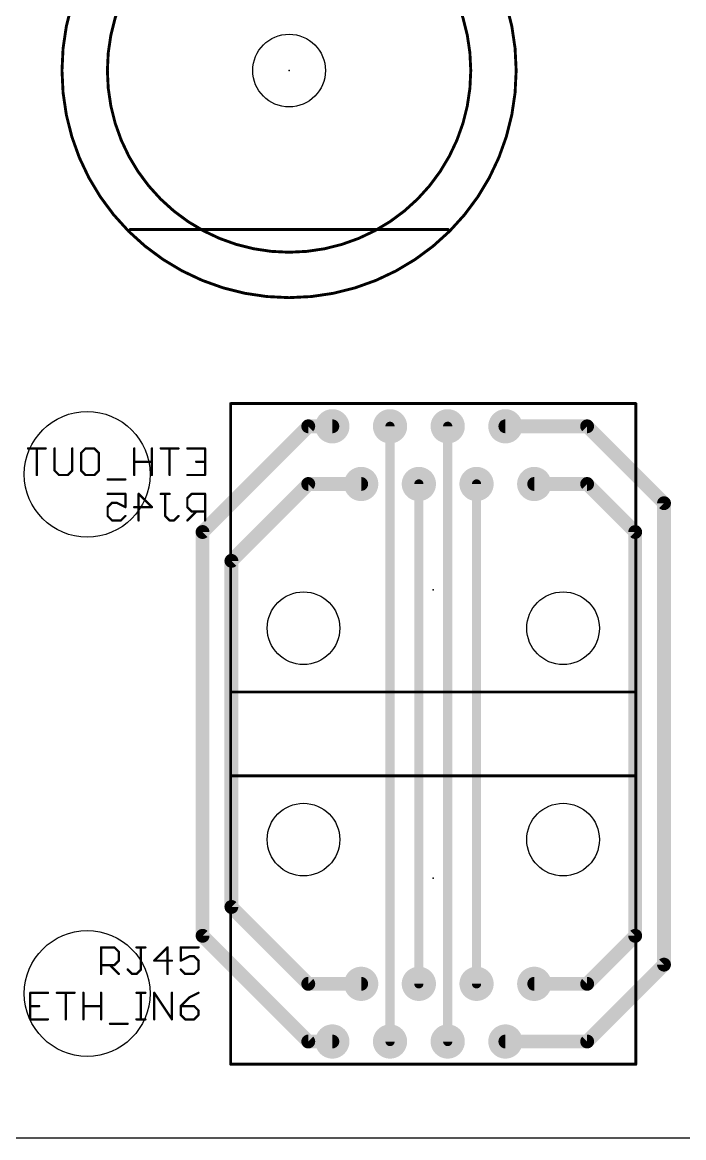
# Model space of a CAD drawing. Extents: x 0 to 9.2, y 0 to 4.69.
# Drawn here: x 6.688 to 7.834, y 0 to 1.934 of the extents above; entities that cross this region are included whole.
import ezdxf

# ---------------------------------------------------------------- set-up
doc = ezdxf.new("R2010")
doc.units = 0
for name, color, linetype in [('1', 22, 'CONTINUOUS'), ('17', 82, 'CONTINUOUS'), ('20', 7, 'CONTINUOUS'), ('21', 253, 'CONTINUOUS'), ('22', 253, 'CONTINUOUS'), ('23', 7, 'CONTINUOUS'), ('24', 7, 'CONTINUOUS'), ('25', 253, 'CONTINUOUS'), ('26', 253, 'CONTINUOUS')]:
    doc.layers.add(name, color=color, linetype=linetype)

# ---------------------------------------------------------------- blocks, each defined once
blk = doc.blocks.new('ROUNDP')
at = {"const_width": 0.5}
blk.add_lwpolyline([(0, -0.25, 1), (0, 0.25, 1), (0, -0.25)], format="xyb", dxfattribs=at)

msp = doc.modelspace()

# ---------------------------------------------------------------- linework, layer by layer
at = {"layer": '1'}
for points, const_width in [([(7, 1.05), (7.183268, 1.233268)], 0.024), ([(7.225, 1.233268), (7.183268, 1.233268)], 0.024), ([(7.325, 0.166732), (7.325, 1.233268)], 0.016), ([(7.425, 0.166732), (7.425, 1.233268)], 0.016), ([(7.525, 1.233268), (7.666732, 1.233268)], 0.024), ([(7.8, 1.1), (7.666732, 1.233268)], 0.024), ([(7.05, 1), (7.183268, 1.133268)], 0.024), ([(7.275, 1.133268), (7.183268, 1.133268)], 0.024), ([(7.375, 1.133268), (7.375, 0.266732)], 0.016), ([(7.475, 1.133268), (7.475, 0.266732)], 0.016), ([(7.575, 1.133268), (7.666732, 1.133268)], 0.024), ([(7.75, 1.05), (7.666732, 1.133268)], 0.024), ([(7.8, 0.3), (7.8, 1.1)], 0.024), ([(7, 0.35), (7, 1.05)], 0.024), ([(7.75, 0.35), (7.75, 1.05)], 0.024), ([(7.05, 0.4), (7.05, 1)], 0.024), ([(7.183268, 0.266732), (7.05, 0.4)], 0.024), ([(7.183268, 0.166732), (7, 0.35)], 0.024), ([(7.666732, 0.266732), (7.75, 0.35)], 0.024), ([(7.666732, 0.166732), (7.8, 0.3)], 0.024), ([(7.275, 0.266732), (7.183268, 0.266732)], 0.024), ([(7.575, 0.266732), (7.666732, 0.266732)], 0.024), ([(7.225, 0.166732), (7.183268, 0.166732)], 0.024), ([(7.525, 0.166732), (7.666732, 0.166732)], 0.024)]:
    msp.add_lwpolyline(points, dxfattribs=dict(at, const_width=const_width))
for points, const_width in [([(7.183268, 1.239268, 1), (7.183268, 1.227268)], 0.012), ([(7.18751, 1.229025, 1), (7.179025, 1.23751)], 0.012), ([(7.225, 1.227268, 1), (7.225, 1.239268)], 0.012), ([(7.329, 1.233268, 1), (7.321, 1.233268)], 0.008), ([(7.429, 1.233268, 1), (7.421, 1.233268)], 0.008), ([(7.525, 1.239268, 1), (7.525, 1.227268)], 0.012), ([(7.670975, 1.23751, 1), (7.66249, 1.229025)], 0.012), ([(7.666732, 1.227268, 1), (7.666732, 1.239268)], 0.012), ([(7.183268, 1.139268, 1), (7.183268, 1.127268)], 0.012), ([(7.18751, 1.129025, 1), (7.179025, 1.13751)], 0.012), ([(7.275, 1.127268, 1), (7.275, 1.139268)], 0.012), ([(7.379, 1.133268, 1), (7.371, 1.133268)], 0.008), ([(7.479, 1.133268, 1), (7.471, 1.133268)], 0.008), ([(7.575, 1.139268, 1), (7.575, 1.127268)], 0.012), ([(7.670975, 1.13751, 1), (7.66249, 1.129025)], 0.012), ([(7.666732, 1.127268, 1), (7.666732, 1.139268)], 0.012), ([(7.806, 1.1, 1), (7.794, 1.1)], 0.012), ([(7.795757, 1.095757, 1), (7.804243, 1.104243)], 0.012), ([(6.995757, 1.054243, 1), (7.004243, 1.045757)], 0.012), ([(7.006, 1.05, 1), (6.994, 1.05)], 0.012), ([(7.756, 1.05, 1), (7.744, 1.05)], 0.012), ([(7.745757, 1.045757, 1), (7.754243, 1.054243)], 0.012), ([(7.045757, 1.004243, 1), (7.054243, 0.995757)], 0.012), ([(7.056, 1, 1), (7.044, 1)], 0.012), ([(7.054243, 0.404243, 1), (7.045757, 0.395757)], 0.012), ([(7.044, 0.4, 1), (7.056, 0.4)], 0.012), ([(7.004243, 0.354243, 1), (6.995757, 0.345757)], 0.012), ([(6.994, 0.35, 1), (7.006, 0.35)], 0.012), ([(7.744, 0.35, 1), (7.756, 0.35)], 0.012), ([(7.754243, 0.345757, 1), (7.745757, 0.354243)], 0.012), ([(7.804243, 0.295757, 1), (7.795757, 0.304243)], 0.012), ([(7.794, 0.3, 1), (7.806, 0.3)], 0.012), ([(7.183268, 0.272732, 1), (7.183268, 0.260732)], 0.012), ([(7.179025, 0.26249, 1), (7.18751, 0.270975)], 0.012), ([(7.275, 0.260732, 1), (7.275, 0.272732)], 0.012), ([(7.371, 0.266732, 1), (7.379, 0.266732)], 0.008), ([(7.471, 0.266732, 1), (7.479, 0.266732)], 0.008), ([(7.575, 0.272732, 1), (7.575, 0.260732)], 0.012), ([(7.66249, 0.270975, 1), (7.670975, 0.26249)], 0.012), ([(7.666732, 0.260732, 1), (7.666732, 0.272732)], 0.012), ([(7.183268, 0.172732, 1), (7.183268, 0.160732)], 0.012), ([(7.179025, 0.16249, 1), (7.18751, 0.170975)], 0.012), ([(7.225, 0.160732, 1), (7.225, 0.172732)], 0.012), ([(7.525, 0.172732, 1), (7.525, 0.160732)], 0.012), ([(7.66249, 0.170975, 1), (7.670975, 0.16249)], 0.012), ([(7.666732, 0.160732, 1), (7.666732, 0.172732)], 0.012), ([(7.321, 0.166732, 1), (7.329, 0.166732)], 0.008), ([(7.421, 0.166732, 1), (7.429, 0.166732)], 0.008)]:
    msp.add_lwpolyline(points, format="xyb", dxfattribs=dict(at, const_width=const_width))
at = {"layer": '20'}
msp.add_line((0, 0), (8.899213, 0), dxfattribs=at)
for centre, radius in [((7.15, 1.85), 0.062992), ((6.8, 1.15), 0.109), ((7.175, 0.883268), 0.062992), ((7.625, 0.883268), 0.062992), ((7.175, 0.516732), 0.062992), ((7.625, 0.516732), 0.062992), ((6.8, 0.25), 0.109)]:
    msp.add_circle(centre, radius, dxfattribs=at)
at = {"layer": '21'}
for points, const_width in [([(7.15, 1.456299, 1), (7.15, 2.243701, 1), (7.15, 1.456299)], 0.005), ([(7.15, 1.535, 1), (7.15, 2.165, 1), (7.15, 1.535)], 0.005), ([(6.874409, 1.575659, 1), (6.874409, 1.573159)], 0.0025), ([(7.425591, 1.573159, 1), (7.425591, 1.575659)], 0.0025), ([(7.050069, 0.772638, 1), (7.047569, 0.772638)], 0.0025), ([(7.048819, 0.773888, 1), (7.048819, 0.771388)], 0.0025), ([(7.752431, 0.772638, 1), (7.749931, 0.772638)], 0.0025), ([(7.751181, 0.771388, 1), (7.751181, 0.773888)], 0.0025), ([(7.048819, 0.128612, 1), (7.048819, 0.126112)], 0.0025), ([(7.047569, 0.127362, 1), (7.050069, 0.127362)], 0.0025), ([(7.749931, 0.127362, 1), (7.752431, 0.127362)], 0.0025), ([(7.751181, 0.126112, 1), (7.751181, 0.128612)], 0.0025)]:
    msp.add_lwpolyline(points, format="xyb", dxfattribs=dict(at, const_width=const_width))
at = {"layer": '21', "const_width": 0.005}
for points in [[(6.874409, 1.574409), (7.425591, 1.574409)], [(7.048819, 0.127362), (7.048819, 0.772638)], [(7.048819, 0.772638), (7.751181, 0.772638)], [(7.751181, 0.127362), (7.751181, 0.772638)], [(7.751181, 0.127362), (7.048819, 0.127362)]]:
    msp.add_lwpolyline(points, dxfattribs=at)
at = {"layer": '22', "const_width": 0.005}
for points in [[(7.751181, 1.272638), (7.048819, 1.272638)], [(7.048819, 1.272638), (7.048819, 0.627362)], [(7.751181, 1.272638), (7.751181, 0.627362)], [(7.048819, 0.627362), (7.751181, 0.627362)]]:
    msp.add_lwpolyline(points, dxfattribs=at)
at = {"layer": '22', "const_width": 0.0025}
for points in [[(7.048819, 1.273888, 1), (7.048819, 1.271388)], [(7.050069, 1.272638, 1), (7.047569, 1.272638)], [(7.752431, 1.272638, 1), (7.749931, 1.272638)], [(7.751181, 1.271388, 1), (7.751181, 1.273888)], [(7.048819, 0.628612, 1), (7.048819, 0.626112)], [(7.047569, 0.627362, 1), (7.050069, 0.627362)], [(7.749931, 0.627362, 1), (7.752431, 0.627362)], [(7.751181, 0.626112, 1), (7.751181, 0.628612)]]:
    msp.add_lwpolyline(points, format="xyb", dxfattribs=at)
at = {"layer": '23'}
for p in [(7.15, 1.85), (7.4, 0.45)]:
    msp.add_point(p, dxfattribs=at)
at = {"layer": '24'}
msp.add_point((7.4, 0.95), dxfattribs=at)
at = {"layer": '25', "const_width": 0.004}
for points in [[(6.824142, 0.28389), (6.824142, 0.329929)], [(6.824142, 0.329929), (6.847161, 0.329929)], [(6.847161, 0.329929), (6.854835, 0.322256)], [(6.885527, 0.329929), (6.900874, 0.329929)], [(6.893201, 0.291563), (6.893201, 0.329929)], [(6.93924, 0.329929), (6.91622, 0.306909)], [(6.93924, 0.28389), (6.93924, 0.329929)], [(6.992952, 0.329929), (6.96226, 0.329929)], [(6.96226, 0.329929), (6.96226, 0.306909)], [(6.854835, 0.322256), (6.854835, 0.306909)], [(6.96226, 0.306909), (6.977606, 0.314583)], [(6.977606, 0.314583), (6.985279, 0.314583)], [(6.985279, 0.314583), (6.992952, 0.306909)], [(6.847161, 0.299236), (6.824142, 0.299236)], [(6.839488, 0.299236), (6.854835, 0.28389)], [(6.854835, 0.306909), (6.847161, 0.299236)], [(6.870181, 0.291563), (6.877854, 0.28389)], [(6.885527, 0.28389), (6.893201, 0.291563)], [(6.91622, 0.306909), (6.946913, 0.306909)], [(6.969933, 0.28389), (6.96226, 0.291563)], [(6.992952, 0.291563), (6.985279, 0.28389)], [(6.992952, 0.306909), (6.992952, 0.291563)], [(6.877854, 0.28389), (6.885527, 0.28389)], [(6.985279, 0.28389), (6.969933, 0.28389)], [(6.732063, 0.251189), (6.70137, 0.251189)], [(6.70137, 0.251189), (6.70137, 0.20515)], [(6.74741, 0.251189), (6.778102, 0.251189)], [(6.762756, 0.20515), (6.762756, 0.251189)], [(6.793449, 0.20515), (6.793449, 0.251189)], [(6.824142, 0.251189), (6.824142, 0.20515)], [(6.885527, 0.251189), (6.900874, 0.251189)], [(6.8932, 0.20515), (6.8932, 0.251189)], [(6.91622, 0.20515), (6.91622, 0.251189)], [(6.91622, 0.251189), (6.946913, 0.20515)], [(6.946913, 0.20515), (6.946913, 0.251189)], [(6.992952, 0.251189), (6.977606, 0.243516)], [(6.977606, 0.243516), (6.962259, 0.228169)], [(6.70137, 0.228169), (6.716717, 0.228169)], [(6.793449, 0.228169), (6.824142, 0.228169)], [(6.962259, 0.228169), (6.962259, 0.212823)], [(6.985279, 0.228169), (6.962259, 0.228169)], [(6.962259, 0.212823), (6.969932, 0.20515)], [(6.992952, 0.220496), (6.985279, 0.228169)], [(6.985279, 0.20515), (6.992952, 0.212823)], [(6.992952, 0.212823), (6.992952, 0.220496)], [(6.70137, 0.20515), (6.732063, 0.20515)], [(6.839488, 0.197477), (6.870181, 0.197477)], [(6.885527, 0.20515), (6.900874, 0.20515)], [(6.969932, 0.20515), (6.985279, 0.20515)]]:
    msp.add_lwpolyline(points, dxfattribs=at)
at = {"layer": '25', "const_width": 0.002}
for points in [[(6.825142, 0.329929, 1), (6.823142, 0.329929)], [(6.824142, 0.330929, 1), (6.824142, 0.328929)], [(6.847869, 0.330636, 1), (6.846454, 0.329222)], [(6.847161, 0.328929, 1), (6.847161, 0.330929)], [(6.885527, 0.330929, 1), (6.885527, 0.328929)], [(6.894201, 0.329929, 1), (6.892201, 0.329929)], [(6.900874, 0.328929, 1), (6.900874, 0.330929)], [(6.94024, 0.329929, 1), (6.93824, 0.329929)], [(6.939947, 0.329222, 1), (6.938533, 0.330636)], [(6.96226, 0.330929, 1), (6.96226, 0.328929)], [(6.96326, 0.329929, 1), (6.96126, 0.329929)], [(6.992952, 0.328929, 1), (6.992952, 0.330929)], [(6.855835, 0.322256, 1), (6.853835, 0.322256)], [(6.854128, 0.321549, 1), (6.855542, 0.322963)], [(6.977606, 0.315583, 1), (6.977606, 0.313583)], [(6.978053, 0.313688, 1), (6.977159, 0.315477)], [(6.985986, 0.31529, 1), (6.984572, 0.313875)], [(6.985279, 0.313583, 1), (6.985279, 0.315583)], [(6.824142, 0.300236, 1), (6.824142, 0.298236)], [(6.840195, 0.299943, 1), (6.838781, 0.298529)], [(6.846454, 0.299943, 1), (6.847869, 0.298529)], [(6.847161, 0.298236, 1), (6.847161, 0.300236)], [(6.853835, 0.306909, 1), (6.855835, 0.306909)], [(6.855542, 0.306202, 1), (6.854128, 0.307616)], [(6.870888, 0.29227, 1), (6.869474, 0.290856)], [(6.892201, 0.291563, 1), (6.894201, 0.291563)], [(6.893908, 0.290856, 1), (6.892494, 0.29227)], [(6.91622, 0.307909, 1), (6.91622, 0.305909)], [(6.915513, 0.307616, 1), (6.916927, 0.306202)], [(6.946913, 0.305909, 1), (6.946913, 0.307909)], [(6.961812, 0.307804, 1), (6.962707, 0.306015)], [(6.962967, 0.29227, 1), (6.961552, 0.290856)], [(6.96126, 0.306909, 1), (6.96326, 0.306909)], [(6.993952, 0.306909, 1), (6.991952, 0.306909)], [(6.991952, 0.291563, 1), (6.993952, 0.291563)], [(6.992245, 0.306202, 1), (6.993659, 0.307616)], [(6.993659, 0.290856, 1), (6.992245, 0.29227)], [(6.823142, 0.28389, 1), (6.825142, 0.28389)], [(6.854128, 0.283183, 1), (6.855542, 0.284597)], [(6.877854, 0.28489, 1), (6.877854, 0.28289)], [(6.877147, 0.283183, 1), (6.878561, 0.284597)], [(6.88482, 0.284597, 1), (6.886235, 0.283183)], [(6.885527, 0.28289, 1), (6.885527, 0.28489)], [(6.93824, 0.28389, 1), (6.94024, 0.28389)], [(6.969933, 0.28489, 1), (6.969933, 0.28289)], [(6.969226, 0.283183, 1), (6.97064, 0.284597)], [(6.984572, 0.284597, 1), (6.985986, 0.283183)], [(6.985279, 0.28289, 1), (6.985279, 0.28489)], [(6.70137, 0.252189, 1), (6.70137, 0.250189)], [(6.70237, 0.251189, 1), (6.70037, 0.251189)], [(6.732063, 0.250189, 1), (6.732063, 0.252189)], [(6.74741, 0.252189, 1), (6.74741, 0.250189)], [(6.763756, 0.251189, 1), (6.761756, 0.251189)], [(6.778102, 0.250189, 1), (6.778102, 0.252189)], [(6.794449, 0.251189, 1), (6.792449, 0.251189)], [(6.825142, 0.251189, 1), (6.823142, 0.251189)], [(6.885527, 0.252189, 1), (6.885527, 0.250189)], [(6.8942, 0.251189, 1), (6.8922, 0.251189)], [(6.900874, 0.250189, 1), (6.900874, 0.252189)], [(6.91722, 0.251189, 1), (6.91522, 0.251189)], [(6.917052, 0.251744, 1), (6.915388, 0.250634)], [(6.947913, 0.251189, 1), (6.945913, 0.251189)], [(6.993399, 0.250294, 1), (6.992505, 0.252083)], [(6.977158, 0.24441, 1), (6.978053, 0.242621)], [(6.978313, 0.242809, 1), (6.976899, 0.244223)], [(6.70137, 0.229169, 1), (6.70137, 0.227169)], [(6.716717, 0.227169, 1), (6.716717, 0.229169)], [(6.793449, 0.229169, 1), (6.793449, 0.227169)], [(6.824142, 0.227169, 1), (6.824142, 0.229169)], [(6.963259, 0.228169, 1), (6.961259, 0.228169)], [(6.962259, 0.229169, 1), (6.962259, 0.227169)], [(6.961552, 0.228876, 1), (6.962966, 0.227462)], [(6.962966, 0.21353, 1), (6.961552, 0.212116)], [(6.961259, 0.212823, 1), (6.963259, 0.212823)], [(6.985986, 0.228876, 1), (6.984572, 0.227462)], [(6.985279, 0.227169, 1), (6.985279, 0.229169)], [(6.993952, 0.220496, 1), (6.991952, 0.220496)], [(6.991952, 0.212823, 1), (6.993952, 0.212823)], [(6.992245, 0.219789, 1), (6.993659, 0.221203)], [(6.993659, 0.212116, 1), (6.992245, 0.21353)], [(6.70137, 0.20615, 1), (6.70137, 0.20415)], [(6.70037, 0.20515, 1), (6.70237, 0.20515)], [(6.732063, 0.20415, 1), (6.732063, 0.20615)], [(6.761756, 0.20515, 1), (6.763756, 0.20515)], [(6.792449, 0.20515, 1), (6.794449, 0.20515)], [(6.823142, 0.20515, 1), (6.825142, 0.20515)], [(6.839488, 0.198477, 1), (6.839488, 0.196477)], [(6.870181, 0.196477, 1), (6.870181, 0.198477)], [(6.885527, 0.20615, 1), (6.885527, 0.20415)], [(6.8922, 0.20515, 1), (6.8942, 0.20515)], [(6.900874, 0.20415, 1), (6.900874, 0.20615)], [(6.91522, 0.20515, 1), (6.91722, 0.20515)], [(6.945913, 0.20515, 1), (6.947913, 0.20515)], [(6.946081, 0.204595, 1), (6.947745, 0.205704)], [(6.969932, 0.20615, 1), (6.969932, 0.20415)], [(6.969225, 0.204442, 1), (6.97064, 0.205857)], [(6.984572, 0.205857, 1), (6.985986, 0.204442)], [(6.985279, 0.20415, 1), (6.985279, 0.20615)]]:
    msp.add_lwpolyline(points, format="xyb", dxfattribs=at)
at = {"layer": '26', "const_width": 0.004}
for points in [[(6.728064, 1.19489), (6.697371, 1.19489)], [(6.712717, 1.14885), (6.712717, 1.19489)], [(6.74341, 1.156523), (6.74341, 1.19489)], [(6.774103, 1.19489), (6.774103, 1.156523)], [(6.789449, 1.187216), (6.797123, 1.19489)], [(6.789449, 1.156523), (6.789449, 1.187216)], [(6.797123, 1.19489), (6.812469, 1.19489)], [(6.812469, 1.19489), (6.820142, 1.187216)], [(6.820142, 1.187216), (6.820142, 1.156523)], [(6.881528, 1.19489), (6.881528, 1.14885)], [(6.912221, 1.14885), (6.912221, 1.19489)], [(6.95826, 1.19489), (6.927567, 1.19489)], [(6.942914, 1.14885), (6.942914, 1.19489)], [(6.973606, 1.19489), (7.004299, 1.19489)], [(7.004299, 1.19489), (7.004299, 1.14885)], [(6.912221, 1.17187), (6.881528, 1.17187)], [(7.004299, 1.17187), (6.988953, 1.17187)], [(6.751083, 1.14885), (6.74341, 1.156523)], [(6.76643, 1.14885), (6.751083, 1.14885)], [(6.774103, 1.156523), (6.76643, 1.14885)], [(6.797123, 1.14885), (6.789449, 1.156523)], [(6.812469, 1.14885), (6.797123, 1.14885)], [(6.820142, 1.156523), (6.812469, 1.14885)], [(6.866181, 1.141177), (6.835489, 1.141177)], [(7.004299, 1.14885), (6.973606, 1.14885)], [(6.835489, 1.116149), (6.866181, 1.116149)], [(6.843162, 1.100803), (6.835489, 1.09313)], [(6.850835, 1.100803), (6.843162, 1.100803)], [(6.866181, 1.09313), (6.850835, 1.100803)], [(6.866181, 1.116149), (6.866181, 1.09313)], [(6.889201, 1.07011), (6.889201, 1.116149)], [(6.889201, 1.116149), (6.912221, 1.09313)], [(6.942914, 1.116149), (6.927567, 1.116149)], [(6.93524, 1.077783), (6.93524, 1.116149)], [(6.98128, 1.116149), (6.973606, 1.108476)], [(6.973606, 1.108476), (6.973606, 1.09313)], [(7.004299, 1.116149), (6.98128, 1.116149)], [(7.004299, 1.07011), (7.004299, 1.116149)], [(6.835489, 1.09313), (6.835489, 1.077783)], [(6.912221, 1.09313), (6.881528, 1.09313)], [(6.973606, 1.09313), (6.98128, 1.085457)], [(6.988953, 1.085457), (6.973606, 1.07011)], [(6.98128, 1.085457), (7.004299, 1.085457)], [(6.835489, 1.077783), (6.843162, 1.07011)], [(6.843162, 1.07011), (6.858508, 1.07011)], [(6.858508, 1.07011), (6.866181, 1.077783)], [(6.942914, 1.07011), (6.93524, 1.077783)], [(6.950587, 1.07011), (6.942914, 1.07011)], [(6.95826, 1.077783), (6.950587, 1.07011)]]:
    msp.add_lwpolyline(points, dxfattribs=at)
at = {"layer": '26', "const_width": 0.002}
for points in [[(6.697371, 1.19589, 1), (6.697371, 1.19389)], [(6.713717, 1.19489, 1), (6.711717, 1.19489)], [(6.728064, 1.19389, 1), (6.728064, 1.19589)], [(6.74441, 1.19489, 1), (6.74241, 1.19489)], [(6.775103, 1.19489, 1), (6.773103, 1.19489)], [(6.790449, 1.187216, 1), (6.788449, 1.187216)], [(6.788742, 1.187924, 1), (6.790157, 1.186509)], [(6.797123, 1.19589, 1), (6.797123, 1.19389)], [(6.79783, 1.194183, 1), (6.796416, 1.195597)], [(6.813176, 1.195597, 1), (6.811762, 1.194183)], [(6.812469, 1.19389, 1), (6.812469, 1.19589)], [(6.821142, 1.187216, 1), (6.819142, 1.187216)], [(6.819435, 1.186509, 1), (6.820849, 1.187924)], [(6.882528, 1.19489, 1), (6.880528, 1.19489)], [(6.913221, 1.19489, 1), (6.911221, 1.19489)], [(6.927567, 1.19589, 1), (6.927567, 1.19389)], [(6.943914, 1.19489, 1), (6.941914, 1.19489)], [(6.95826, 1.19389, 1), (6.95826, 1.19589)], [(6.973606, 1.19589, 1), (6.973606, 1.19389)], [(7.005299, 1.19489, 1), (7.003299, 1.19489)], [(7.004299, 1.19389, 1), (7.004299, 1.19589)], [(6.881528, 1.17287, 1), (6.881528, 1.17087)], [(6.912221, 1.17087, 1), (6.912221, 1.17287)], [(6.988953, 1.17287, 1), (6.988953, 1.17087)], [(7.004299, 1.17087, 1), (7.004299, 1.17287)], [(6.711717, 1.14885, 1), (6.713717, 1.14885)], [(6.744117, 1.157231, 1), (6.742703, 1.155816)], [(6.74241, 1.156523, 1), (6.74441, 1.156523)], [(6.751083, 1.14985, 1), (6.751083, 1.14785)], [(6.750376, 1.148143, 1), (6.751791, 1.149558)], [(6.765723, 1.149558, 1), (6.767137, 1.148143)], [(6.76643, 1.14785, 1), (6.76643, 1.14985)], [(6.773103, 1.156523, 1), (6.775103, 1.156523)], [(6.77481, 1.155816, 1), (6.773396, 1.157231)], [(6.790157, 1.157231, 1), (6.788742, 1.155816)], [(6.788449, 1.156523, 1), (6.790449, 1.156523)], [(6.797123, 1.14985, 1), (6.797123, 1.14785)], [(6.796416, 1.148143, 1), (6.79783, 1.149558)], [(6.811762, 1.149558, 1), (6.813176, 1.148143)], [(6.812469, 1.14785, 1), (6.812469, 1.14985)], [(6.819142, 1.156523, 1), (6.821142, 1.156523)], [(6.820849, 1.155816, 1), (6.819435, 1.157231)], [(6.835489, 1.142177, 1), (6.835489, 1.140177)], [(6.866181, 1.140177, 1), (6.866181, 1.142177)], [(6.880528, 1.14885, 1), (6.882528, 1.14885)], [(6.911221, 1.14885, 1), (6.913221, 1.14885)], [(6.941914, 1.14885, 1), (6.943914, 1.14885)], [(6.973606, 1.14985, 1), (6.973606, 1.14785)], [(7.003299, 1.14885, 1), (7.005299, 1.14885)], [(7.004299, 1.14785, 1), (7.004299, 1.14985)], [(6.835489, 1.117149, 1), (6.835489, 1.115149)], [(6.843162, 1.101803, 1), (6.843162, 1.099803)], [(6.843869, 1.100096, 1), (6.842455, 1.10151)], [(6.851282, 1.101697, 1), (6.850388, 1.099909)], [(6.850835, 1.099803, 1), (6.850835, 1.101803)], [(6.867181, 1.116149, 1), (6.865181, 1.116149)], [(6.866181, 1.115149, 1), (6.866181, 1.117149)], [(6.889908, 1.116857, 1), (6.888494, 1.115442)], [(6.890201, 1.116149, 1), (6.888201, 1.116149)], [(6.927567, 1.117149, 1), (6.927567, 1.115149)], [(6.93624, 1.116149, 1), (6.93424, 1.116149)], [(6.942914, 1.115149, 1), (6.942914, 1.117149)], [(6.974606, 1.108476, 1), (6.972606, 1.108476)], [(6.972899, 1.109183, 1), (6.974314, 1.107769)], [(6.98128, 1.117149, 1), (6.98128, 1.115149)], [(6.981987, 1.115442, 1), (6.980573, 1.116857)], [(7.005299, 1.116149, 1), (7.003299, 1.116149)], [(7.004299, 1.115149, 1), (7.004299, 1.117149)], [(6.836489, 1.09313, 1), (6.834489, 1.09313)], [(6.834782, 1.093837, 1), (6.836196, 1.092423)], [(6.865181, 1.09313, 1), (6.867181, 1.09313)], [(6.865734, 1.092235, 1), (6.866629, 1.094024)], [(6.881528, 1.09413, 1), (6.881528, 1.09213)], [(6.911514, 1.092423, 1), (6.912928, 1.093837)], [(6.912221, 1.09213, 1), (6.912221, 1.09413)], [(6.974314, 1.093837, 1), (6.972899, 1.092423)], [(6.972606, 1.09313, 1), (6.974606, 1.09313)], [(6.98128, 1.086457, 1), (6.98128, 1.084457)], [(6.980573, 1.084749, 1), (6.981987, 1.086164)], [(6.98966, 1.084749, 1), (6.988246, 1.086164)], [(7.004299, 1.084457, 1), (7.004299, 1.086457)], [(6.836196, 1.07849, 1), (6.834782, 1.077076)], [(6.834489, 1.077783, 1), (6.836489, 1.077783)], [(6.843162, 1.07111, 1), (6.843162, 1.06911)], [(6.842455, 1.069403, 1), (6.843869, 1.070817)], [(6.857801, 1.070817, 1), (6.859215, 1.069403)], [(6.858508, 1.06911, 1), (6.858508, 1.07111)], [(6.866889, 1.077076, 1), (6.865474, 1.07849)], [(6.888201, 1.07011, 1), (6.890201, 1.07011)], [(6.935948, 1.07849, 1), (6.934533, 1.077076)], [(6.93424, 1.077783, 1), (6.93624, 1.077783)], [(6.942914, 1.07111, 1), (6.942914, 1.06911)], [(6.942207, 1.069403, 1), (6.943621, 1.070817)], [(6.94988, 1.070817, 1), (6.951294, 1.069403)], [(6.950587, 1.06911, 1), (6.950587, 1.07111)], [(6.958967, 1.077076, 1), (6.957553, 1.07849)], [(6.972899, 1.070817, 1), (6.974314, 1.069403)], [(7.003299, 1.07011, 1), (7.005299, 1.07011)]]:
    msp.add_lwpolyline(points, format="xyb", dxfattribs=at)

# ---------------------------------------------------------------- block references
at = {"layer": '17', "xscale": 0.05937, "yscale": 0.05937, "rotation": 180}
for p in [(7.225, 1.233268), (7.225, 1.233268), (7.325, 1.233268), (7.325, 1.233268), (7.425, 1.233268), (7.425, 1.233268), (7.525, 1.233268), (7.525, 1.233268), (7.275, 1.133268), (7.275, 1.133268), (7.375, 1.133268), (7.375, 1.133268), (7.475, 1.133268), (7.475, 1.133268), (7.575, 1.133268), (7.575, 1.133268), (7.275, 0.266732), (7.275, 0.266732), (7.375, 0.266732), (7.375, 0.266732), (7.475, 0.266732), (7.475, 0.266732), (7.575, 0.266732), (7.575, 0.266732), (7.225, 0.166732), (7.225, 0.166732), (7.325, 0.166732), (7.325, 0.166732), (7.425, 0.166732), (7.425, 0.166732), (7.525, 0.166732), (7.525, 0.166732)]:
    msp.add_blockref('ROUNDP', p, dxfattribs=at)

doc.saveas('drawing.dxf')
